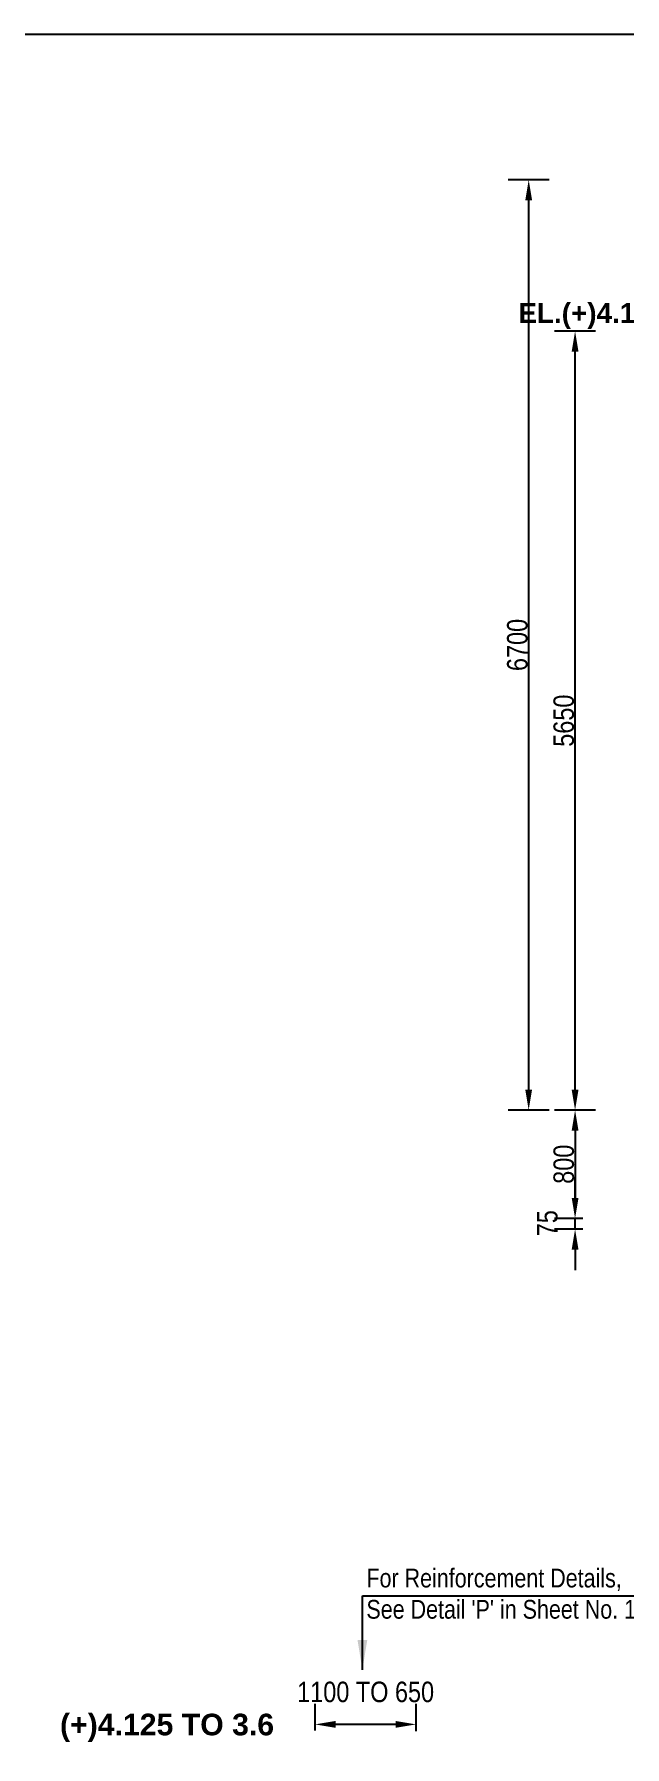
# Model space of a CAD drawing. Extents: x -119161 to 3778985, y -718511 to -30958.
# Drawn here: x 2981576 to 2988497, y -252173 to -232109 of the extents above; entities that cross this region are included whole.
import ezdxf

# ---------------------------------------------------------------- set-up
doc = ezdxf.new("R2010")
doc.units = 0
doc.header["$MEASUREMENT"] = 0
doc.layers.get('DEFPOINTS').update_dxf_attribs({"linetype": 'CONTINUOUS'})
doc.layers.add('Dim', color=7, linetype='CONTINUOUS', lineweight=9)
for name, color, linetype in [('LINE', 7, 'CONTINUOUS'), ('TEXT', 10, 'CONTINUOUS'), ('TXT', 7, 'CONTINUOUS')]:
    doc.layers.add(name, color=color, linetype=linetype)
doc.styles.add('ARIAL', font='ARIALN.TTF')
doc.styles.add('DIM', font='isocp3.shx')
doc.styles.add('dimText', font='ARIALN.TTF')
doc.styles.get("Standard").update_dxf_attribs({"font": 'times.ttf', "height": 250})
doc.dimstyles.new('3', dxfattribs={"dimtxt": 225, "dimasz": 350, "dimexe": 100, "dimexo": 25, "dimgap": 9, "dimtad": 0, "dimdec": 0, "dimzin": 0, "dimdsep": 46, "dimtxsty": 'Standard', "dimcen": 0, "dimclrt": 256, "dimadec": 0, "dimazin": 0, "dimtfac": 1, "dimtdec": 0, "dimtofl": 0, "dimtmove": 2, "dimatfit": 3, "dimfxl": 1, "dimtolj": 1, "dimtzin": 0, "dimarcsym": 0})
doc.dimstyles.new('dim n_120', dxfattribs={"dimtxt": 240, "dimasz": 240, "dimexe": 240, "dimexo": 150, "dimgap": 100, "dimtad": 2, "dimdec": 0, "dimzin": 0, "dimdsep": 46, "dimtxsty": 'DIM', "dimcen": 350, "dimclrd": 5, "dimclre": 5, "dimclrt": 7, "dimadec": 0, "dimazin": 0, "dimtfac": 1, "dimtdec": 0, "dimtmove": 0, "dimatfit": 3, "dimfxl": 240, "dimfxlon": 1, "dimtolj": 1, "dimtzin": 0, "dimarcsym": 0})

# ---------------------------------------------------------------- blocks, each defined once
blk = doc.blocks.new('*D1208')
at = {"layer": 'DEFPOINTS', "color": 0, "lineweight": -2, "ltscale": 50}
for p in [(2984868, -251911), (2984868, -252134), (2986052, -252140)]:
    blk.add_point(p, dxfattribs=at)
at = {"layer": 'Dim', "color": 5, "lineweight": -2, "ltscale": 50}
for p, q in [((2984868, -251984), (2984868, -251671)), ((2986052, -251990), (2986052, -251671)), ((2985812, -251911), (2985108, -251911))]:
    blk.add_line(p, q, dxfattribs=at)
for points in [[(2985108, -251871), (2985108, -251951), (2984868, -251911)], [(2985812, -251871), (2985812, -251951), (2986052, -251911)]]:
    blk.add_solid(points, dxfattribs=at)
at = {"layer": 'Dim', "color": 7, "ltscale": 50, "insert": (2985460, -251532), "char_height": 240, "attachment_point": 5, "style": 'dimText'}
blk.add_mtext('\\A1;1100 TO 650', dxfattribs=at)
blk = doc.blocks.new('*D1221')
at = {"layer": 'DEFPOINTS', "color": 0, "lineweight": -2, "ltscale": 50}
for p in [(2987915, -245982), (2988154, -245982), (2988154, -246108)]:
    blk.add_point(p, dxfattribs=at)
at = {"layer": 'Dim', "color": 5, "lineweight": -2, "ltscale": 50}
for p, q in [((2987915, -245742), (2987915, -245502)), ((2988004, -245982), (2987675, -245982)), ((2987915, -246108), (2987915, -245982)), ((2988004, -246108), (2987675, -246108)), ((2987915, -246348), (2987915, -246588))]:
    blk.add_line(p, q, dxfattribs=at)
for points in [[(2987875, -245742), (2987955, -245742), (2987915, -245982)], [(2987875, -246348), (2987955, -246348), (2987915, -246108)]]:
    blk.add_solid(points, dxfattribs=at)
at = {"layer": 'Dim', "color": 7, "ltscale": 50, "insert": (2987591, -246039), "char_height": 240, "attachment_point": 5, "rotation": 90, "style": 'dimText'}
blk.add_mtext('\\A1;75', dxfattribs=at)
blk = doc.blocks.new('*D1222')
at = {"layer": 'DEFPOINTS', "color": 0, "lineweight": -2, "ltscale": 50}
for p in [(2988080, -244714), (2987915, -245982), (2988154, -245982)]:
    blk.add_point(p, dxfattribs=at)
at = {"layer": 'Dim', "color": 5, "lineweight": -2, "ltscale": 50}
for p, q in [((2987930, -244714), (2987675, -244714)), ((2987915, -244954), (2987915, -245742)), ((2988004, -245982), (2987675, -245982))]:
    blk.add_line(p, q, dxfattribs=at)
for points in [[(2987875, -244954), (2987955, -244954), (2987915, -244714)], [(2987875, -245742), (2987955, -245742), (2987915, -245982)]]:
    blk.add_solid(points, dxfattribs=at)
at = {"layer": 'Dim', "color": 7, "ltscale": 50, "insert": (2987783, -245348), "char_height": 240, "attachment_point": 5, "rotation": 90, "style": 'dimText'}
blk.add_mtext('\\A1;800', dxfattribs=at)
blk = doc.blocks.new('*D1223')
at = {"layer": 'DEFPOINTS', "color": 0, "lineweight": -2, "ltscale": 50}
for p in [(2987371, -233814), (2988081, -233814), (2987778, -244714)]:
    blk.add_point(p, dxfattribs=at)
at = {"layer": 'Dim', "color": 5, "lineweight": -2, "ltscale": 50}
for p, q in [((2987611, -233814), (2987131, -233814)), ((2987371, -244474), (2987371, -234054)), ((2987611, -244714), (2987131, -244714))]:
    blk.add_line(p, q, dxfattribs=at)
for points in [[(2987331, -234054), (2987411, -234054), (2987371, -233814)], [(2987331, -244474), (2987411, -244474), (2987371, -244714)]]:
    blk.add_solid(points, dxfattribs=at)
at = {"layer": 'Dim', "color": 7, "ltscale": 50, "insert": (2987239, -239264), "char_height": 240, "attachment_point": 5, "rotation": 90, "style": 'dimText'}
blk.add_mtext('\\A1;6700', dxfattribs=at)
blk = doc.blocks.new('*D1227')
at = {"layer": 'DEFPOINTS', "color": 0, "lineweight": -2, "ltscale": 50}
for p in [(2987915, -235588), (2988605, -235588), (2988520, -244714)]:
    blk.add_point(p, dxfattribs=at)
at = {"layer": 'Dim', "color": 5, "lineweight": -2, "ltscale": 50}
for p, q in [((2988155, -235588), (2987675, -235588)), ((2987915, -244474), (2987915, -235828)), ((2988155, -244714), (2987675, -244714))]:
    blk.add_line(p, q, dxfattribs=at)
for points in [[(2987875, -235828), (2987955, -235828), (2987915, -235588)], [(2987875, -244474), (2987955, -244474), (2987915, -244714)]]:
    blk.add_solid(points, dxfattribs=at)
at = {"layer": 'Dim', "color": 7, "ltscale": 50, "insert": (2987783, -240151), "char_height": 240, "attachment_point": 5, "rotation": 90, "style": 'dimText'}
blk.add_mtext('\\A1;5650', dxfattribs=at)

msp = doc.modelspace()

# ---------------------------------------------------------------- linework, layer by layer
at = {"layer": 'LINE', "elevation": 0}
msp.add_lwpolyline([(3013566.8, -270127.2), (2959803.4, -270127.2), (2959803.4, -232108.7), (3013566.8, -232108.7)], close=True, dxfattribs=at)

# ---------------------------------------------------------------- texts
at = {"layer": 'TEXT', "color": 6, "char_height": 253.5, "attachment_point": 6, "style": 'ARIAL'}
for s, insert, width in [('{\\fArial|b1|i0|c0|p34;\\H0.9231x;EL.(+)4.125}', (2988984.8, -235410.7, 0), 4950.937), ('{\\fArial|b1|i0|c0|p34; (+)4.125 TO 3.6}', (2984387, -251950.7, 0), 3869.052)]:
    msp.add_mtext(s, dxfattribs=dict(at, insert=insert, width=width))
at = {"layer": 'TXT', "color": 0, "insert": (2985469.4, -250380.9, 0), "char_height": 219.7, "width": 6969.276, "attachment_point": 4, "style": 'ARIAL'}
msp.add_mtext("For Reinforcement Details,\\PSee Detail 'P' in Sheet No. 14 of 25", dxfattribs=at)

# ---------------------------------------------------------------- dimensions: what is measured, and where the dimension line sits
at = {"layer": 'Dim', "ltscale": 50}
for base, p1, p2, angle, text, picture, middle in [((2987371.1, -233813.6, 0), (2987777.8, -244714.1, 0), (2988081.3, -233813.6, 0), 90, '6700', '*D1223', (2987238.6, -239263.9, 0)), ((2987915.1, -235588.1, 0), (2988520.4, -244714.1, 0), (2988604.9, -235588.1, 0), 90, '5650', '*D1227', (2987782.6, -240151.1, 0)), ((2987915.1, -245981.6, 0), (2988079.6, -244714.1, 0), (2988153.7, -245981.6, 0), 90, '800', '*D1222', (2987782.6, -245347.9, 0)), ((2984868.4, -251911.2, 0), (2986051.6, -252140.4, 0), (2984868.4, -252134.4, 0), 180, '1100 TO 650', '*D1208', (2985460, -251532.1, 0))]:
    dim = msp.add_linear_dim(base=base, p1=p1, p2=p2, angle=angle, text=text, dimstyle='dim n_120', override={"dimgap": 10, "dimtxsty": 'dimText', "dimtmove": 2}, dxfattribs=at)
    dim.commit()
    dim.dimension.update_dxf_attribs({"geometry": picture, "text_midpoint": middle})
dim = msp.add_linear_dim(base=(2987915.1, -245981.6, 0), p1=(2988153.7, -246108.4, 0), p2=(2988153.7, -245981.6, 0), angle=270, text='75', dimstyle='dim n_120', override={"dimgap": 10, "dimtxsty": 'dimText', "dimtmove": 2}, dxfattribs=at)
dim.commit()
dim.dimension.update_dxf_attribs({"geometry": '*D1221', "text_midpoint": (2987590.6, -246038.5, 0), "dimtype": 160})

# ---------------------------------------------------------------- leaders
at = {"layer": 'LINE', "ltscale": 0.5}
msp.add_leader([(2985421.9, -251270.6, 0), (2985421.9, -250405.5, 0), (2990083.4, -250405.5, 0)], dimstyle='3', override={"dimgap": 9, "dimtad": 0, "dimfxl": 700}, dxfattribs=at)

doc.saveas('drawing.dxf')
